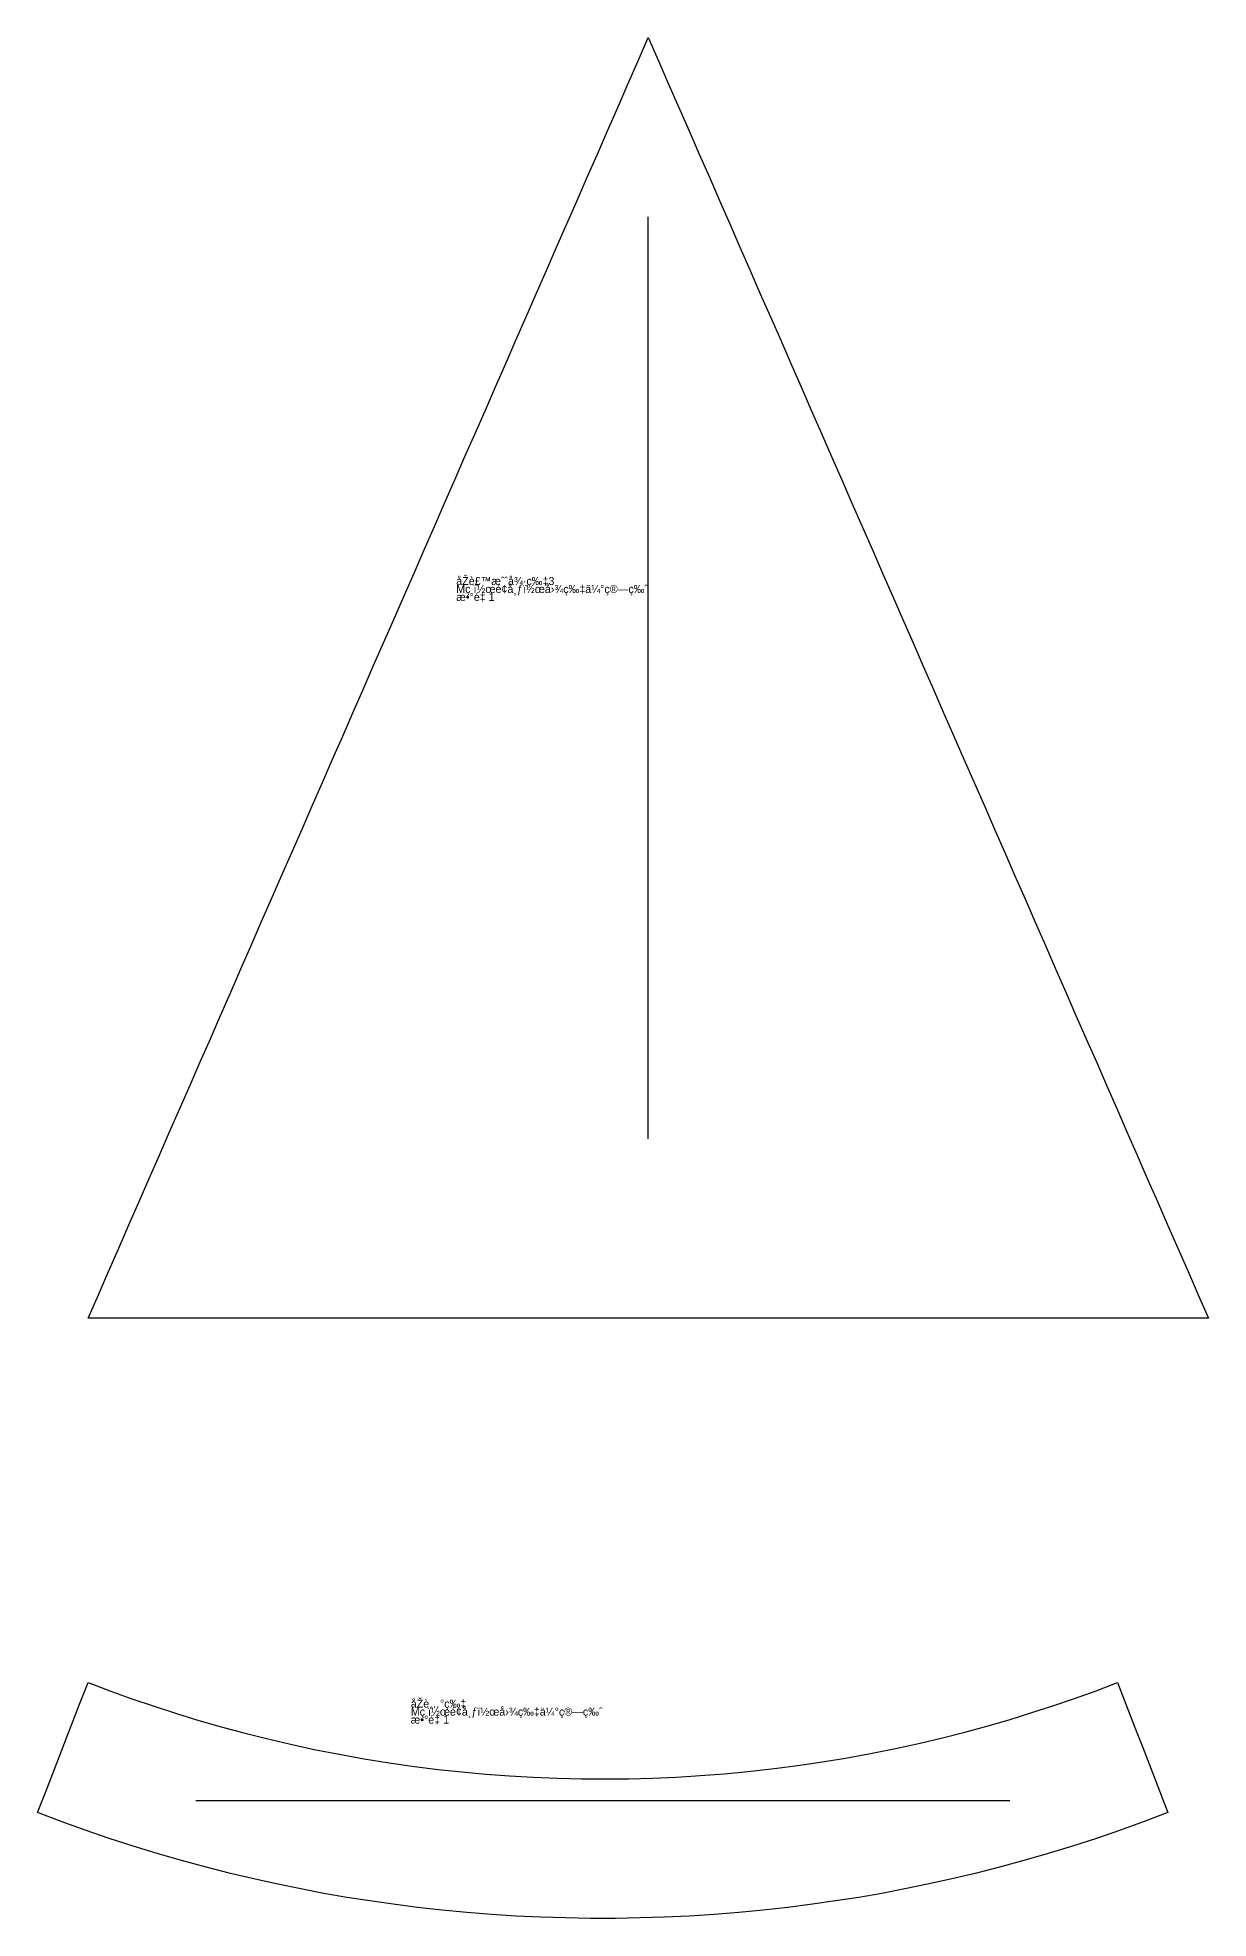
# Model space of a CAD drawing. Header units: millimetres. Extents: x 0 to 2243, y 0 to 2496.
# Drawn here: x 1210 to 1576, y 758 to 1346 of the extents above; entities that cross this region are included whole.
import ezdxf

# ---------------------------------------------------------------- set-up
doc = ezdxf.new("R2010")
doc.units = ezdxf.units.MM
for name, color, linetype in [('1', 250, 'CONTINUOUS'), ('7', 250, 'CONTINUOUS'), ('8', 250, 'CONTINUOUS')]:
    doc.layers.add(name, color=color, linetype=linetype)

# ---------------------------------------------------------------- blocks, each defined once
blk = doc.blocks.new('åŽè…°ç‰‡')
at = {"layer": '1'}
blk.add_lwpolyline([(1226.21, 831.95), (1233.05, 829.36), (1239.93, 826.89), (1246.85, 824.53), (1253.8, 822.28), (1260.8, 820.14), (1267.82, 818.13), (1274.88, 816.22), (1281.97, 814.44), (1289.09, 812.77), (1296.86, 811.09), (1304.66, 809.55), (1312.49, 808.14), (1320.34, 806.88), (1328.21, 805.76), (1335.61, 804.83), (1343.02, 804.03), (1350.45, 803.36), (1357.88, 802.81), (1365.32, 802.38), (1372.77, 802.08), (1380.23, 801.9), (1387.68, 801.85), (1395.14, 801.92), (1402.59, 802.12), (1410.04, 802.45), (1417.48, 802.89), (1424.91, 803.47), (1432.33, 804.16), (1439.74, 804.99), (1447.14, 805.93), (1455, 807.08), (1462.85, 808.36), (1470.68, 809.79), (1478.47, 811.35), (1486.24, 813.06), (1493.21, 814.71), (1500.16, 816.48), (1507.07, 818.36), (1513.96, 820.35), (1520.81, 822.45), (1527.62, 824.66), (1534.41, 826.98), (1541.15, 829.41), (1547.85, 831.95), (1550.48, 825.18), (1553.1, 818.41), (1555.73, 811.64), (1558.36, 804.86), (1560.98, 798.09), (1563.61, 791.32), (1556.22, 788.52), (1548.78, 785.84), (1541.3, 783.28), (1533.78, 780.85), (1526.22, 778.53), (1518.62, 776.34), (1510.99, 774.27), (1503.33, 772.33), (1495.64, 770.5), (1488.51, 768.93), (1481.36, 767.47), (1474.18, 766.11), (1466.99, 764.86), (1459.77, 763.72), (1452.55, 762.69), (1444.88, 761.71), (1437.19, 760.85), (1429.5, 760.12), (1421.79, 759.51), (1414.07, 759.02), (1406.35, 758.65), (1398.63, 758.41), (1390.89, 758.29), (1383.16, 758.29), (1375.43, 758.41), (1367.71, 758.65), (1359.98, 759.02), (1352.27, 759.51), (1344.56, 760.12), (1336.86, 760.85), (1329.18, 761.71), (1321.51, 762.69), (1314.28, 763.72), (1307.07, 764.86), (1299.88, 766.11), (1292.7, 767.47), (1285.55, 768.93), (1278.42, 770.5), (1270.73, 772.33), (1263.06, 774.27), (1255.43, 776.34), (1247.84, 778.53), (1240.28, 780.85), (1232.76, 783.28), (1225.28, 785.84), (1217.84, 788.52), (1210.45, 791.32), (1213.07, 798.09), (1215.7, 804.86), (1218.33, 811.64), (1220.96, 818.41), (1223.58, 825.18)], close=True, dxfattribs=at)
at = {"layer": '7'}
blk.add_line((1259.89, 795.12), (1514.17, 795.12), dxfattribs=at)
at = {"layer": '8'}
blk.add_lwpolyline([(1226.21, 831.95), (1233.05, 829.36), (1239.93, 826.89), (1246.85, 824.53), (1253.8, 822.28), (1260.8, 820.14), (1267.82, 818.13), (1274.88, 816.22), (1281.97, 814.44), (1289.09, 812.77), (1296.86, 811.09), (1304.66, 809.55), (1312.49, 808.14), (1320.34, 806.88), (1328.21, 805.76), (1335.61, 804.83), (1343.02, 804.03), (1350.45, 803.36), (1357.88, 802.81), (1365.32, 802.38), (1372.77, 802.08), (1380.23, 801.9), (1387.68, 801.85), (1395.14, 801.92), (1402.59, 802.12), (1410.04, 802.45), (1417.48, 802.89), (1424.91, 803.47), (1432.33, 804.16), (1439.74, 804.99), (1447.14, 805.93), (1455, 807.08), (1462.85, 808.36), (1470.68, 809.79), (1478.47, 811.35), (1486.24, 813.06), (1493.21, 814.71), (1500.16, 816.48), (1507.07, 818.36), (1513.96, 820.35), (1520.81, 822.45), (1527.62, 824.66), (1534.41, 826.98), (1541.15, 829.41), (1547.85, 831.95), (1550.48, 825.18), (1553.1, 818.41), (1555.73, 811.64), (1558.36, 804.86), (1560.98, 798.09), (1563.61, 791.32), (1556.22, 788.52), (1548.78, 785.84), (1541.3, 783.28), (1533.78, 780.85), (1526.22, 778.53), (1518.62, 776.34), (1510.99, 774.27), (1503.33, 772.33), (1495.64, 770.5), (1488.51, 768.93), (1481.36, 767.47), (1474.18, 766.11), (1466.99, 764.86), (1459.77, 763.72), (1452.55, 762.69), (1444.88, 761.71), (1437.19, 760.85), (1429.5, 760.12), (1421.79, 759.51), (1414.07, 759.02), (1406.35, 758.65), (1398.63, 758.41), (1390.89, 758.29), (1383.16, 758.29), (1375.43, 758.41), (1367.71, 758.65), (1359.98, 759.02), (1352.27, 759.51), (1344.56, 760.12), (1336.86, 760.85), (1329.18, 761.71), (1321.51, 762.69), (1314.28, 763.72), (1307.07, 764.86), (1299.88, 766.11), (1292.7, 767.47), (1285.55, 768.93), (1278.42, 770.5), (1270.73, 772.33), (1263.06, 774.27), (1255.43, 776.34), (1247.84, 778.53), (1240.28, 780.85), (1232.76, 783.28), (1225.28, 785.84), (1217.84, 788.52), (1210.45, 791.32), (1213.07, 798.09), (1215.7, 804.86), (1218.33, 811.64), (1220.96, 818.41), (1223.58, 825.18)], close=True, dxfattribs=at)
at = {"layer": '1'}
for s, p in [('åŽè…°ç‰‡', (1327.03, 824.12)), ('Mç\xa0ï½œé¢å¸ƒï½œå›¾ç‰‡ä¼°ç®—ç‰ˆ', (1327.03, 821.62)), ('æ•°é‡ 1', (1327.03, 819.12))]:
    blk.add_text(s, height=2.5, dxfattribs=at).set_placement(p)
blk = doc.blocks.new('åŽè£™æˆˆå¾·ç‰‡3')
at = {"layer": '1'}
blk.add_lwpolyline([(1226.25, 945.83), (1229.43, 953.1), (1232.61, 960.37), (1235.79, 967.65), (1238.98, 974.92), (1242.16, 982.19), (1245.34, 989.46), (1248.52, 996.74), (1251.7, 1004.01), (1254.88, 1011.28), (1258.07, 1018.55), (1261.25, 1025.83), (1264.43, 1033.1), (1267.61, 1040.37), (1270.79, 1047.65), (1273.98, 1054.92), (1277.16, 1062.19), (1280.34, 1069.46), (1283.52, 1076.74), (1286.7, 1084.01), (1289.88, 1091.28), (1293.07, 1098.55), (1296.25, 1105.83), (1299.43, 1113.1), (1302.61, 1120.37), (1305.79, 1127.65), (1308.98, 1134.92), (1312.16, 1142.19), (1315.34, 1149.46), (1318.52, 1156.74), (1321.7, 1164.01), (1324.88, 1171.28), (1328.07, 1178.55), (1331.25, 1185.83), (1334.43, 1193.1), (1337.61, 1200.37), (1340.79, 1207.65), (1343.98, 1214.92), (1347.16, 1222.19), (1350.34, 1229.46), (1353.52, 1236.74), (1356.7, 1244.01), (1359.88, 1251.28), (1363.07, 1258.55), (1366.25, 1265.83), (1369.43, 1273.1), (1372.61, 1280.37), (1375.79, 1287.65), (1378.98, 1294.92), (1382.16, 1302.19), (1385.34, 1309.46), (1388.52, 1316.74), (1391.7, 1324.01), (1394.88, 1331.28), (1398.07, 1338.55), (1401.25, 1345.83), (1404.43, 1338.55), (1407.61, 1331.28), (1410.79, 1324.01), (1413.98, 1316.74), (1417.16, 1309.46), (1420.34, 1302.19), (1423.52, 1294.92), (1426.7, 1287.65), (1429.88, 1280.37), (1433.07, 1273.1), (1436.25, 1265.83), (1439.43, 1258.55), (1442.61, 1251.28), (1445.79, 1244.01), (1448.98, 1236.74), (1452.16, 1229.46), (1455.34, 1222.19), (1458.52, 1214.92), (1461.7, 1207.65), (1464.88, 1200.37), (1468.07, 1193.1), (1471.25, 1185.83), (1474.43, 1178.55), (1477.61, 1171.28), (1480.79, 1164.01), (1483.98, 1156.74), (1487.16, 1149.46), (1490.34, 1142.19), (1493.52, 1134.92), (1496.7, 1127.65), (1499.88, 1120.37), (1503.07, 1113.1), (1506.25, 1105.83), (1509.43, 1098.55), (1512.61, 1091.28), (1515.79, 1084.01), (1518.98, 1076.74), (1522.16, 1069.46), (1525.34, 1062.19), (1528.52, 1054.92), (1531.7, 1047.65), (1534.88, 1040.37), (1538.07, 1033.1), (1541.25, 1025.83), (1544.43, 1018.55), (1547.61, 1011.28), (1550.79, 1004.01), (1553.98, 996.74), (1557.16, 989.46), (1560.34, 982.19), (1563.52, 974.92), (1566.7, 967.65), (1569.88, 960.37), (1573.07, 953.1), (1576.25, 945.83), (1568.29, 945.83), (1560.34, 945.83), (1552.38, 945.83), (1544.43, 945.83), (1536.48, 945.83), (1528.52, 945.83), (1520.57, 945.83), (1512.61, 945.83), (1504.66, 945.83), (1496.7, 945.83), (1488.75, 945.83), (1480.79, 945.83), (1472.84, 945.83), (1464.88, 945.83), (1456.93, 945.83), (1448.98, 945.83), (1441.02, 945.83), (1433.07, 945.83), (1425.11, 945.83), (1417.16, 945.83), (1409.2, 945.83), (1401.25, 945.83), (1393.29, 945.83), (1385.34, 945.83), (1377.38, 945.83), (1369.43, 945.83), (1361.48, 945.83), (1353.52, 945.83), (1345.57, 945.83), (1337.61, 945.83), (1329.66, 945.83), (1321.7, 945.83), (1313.75, 945.83), (1305.79, 945.83), (1297.84, 945.83), (1289.88, 945.83), (1281.93, 945.83), (1273.98, 945.83), (1266.02, 945.83), (1258.07, 945.83), (1250.11, 945.83), (1242.16, 945.83), (1234.2, 945.83)], close=True, dxfattribs=at)
at = {"layer": '7'}
blk.add_line((1401.25, 1001.83), (1401.25, 1289.83), dxfattribs=at)
at = {"layer": '8'}
blk.add_lwpolyline([(1226.25, 945.83), (1229.43, 953.1), (1232.61, 960.37), (1235.79, 967.65), (1238.98, 974.92), (1242.16, 982.19), (1245.34, 989.46), (1248.52, 996.74), (1251.7, 1004.01), (1254.88, 1011.28), (1258.07, 1018.55), (1261.25, 1025.83), (1264.43, 1033.1), (1267.61, 1040.37), (1270.79, 1047.65), (1273.98, 1054.92), (1277.16, 1062.19), (1280.34, 1069.46), (1283.52, 1076.74), (1286.7, 1084.01), (1289.88, 1091.28), (1293.07, 1098.55), (1296.25, 1105.83), (1299.43, 1113.1), (1302.61, 1120.37), (1305.79, 1127.65), (1308.98, 1134.92), (1312.16, 1142.19), (1315.34, 1149.46), (1318.52, 1156.74), (1321.7, 1164.01), (1324.88, 1171.28), (1328.07, 1178.55), (1331.25, 1185.83), (1334.43, 1193.1), (1337.61, 1200.37), (1340.79, 1207.65), (1343.98, 1214.92), (1347.16, 1222.19), (1350.34, 1229.46), (1353.52, 1236.74), (1356.7, 1244.01), (1359.88, 1251.28), (1363.07, 1258.55), (1366.25, 1265.83), (1369.43, 1273.1), (1372.61, 1280.37), (1375.79, 1287.65), (1378.98, 1294.92), (1382.16, 1302.19), (1385.34, 1309.46), (1388.52, 1316.74), (1391.7, 1324.01), (1394.88, 1331.28), (1398.07, 1338.55), (1401.25, 1345.83), (1404.43, 1338.55), (1407.61, 1331.28), (1410.79, 1324.01), (1413.98, 1316.74), (1417.16, 1309.46), (1420.34, 1302.19), (1423.52, 1294.92), (1426.7, 1287.65), (1429.88, 1280.37), (1433.07, 1273.1), (1436.25, 1265.83), (1439.43, 1258.55), (1442.61, 1251.28), (1445.79, 1244.01), (1448.98, 1236.74), (1452.16, 1229.46), (1455.34, 1222.19), (1458.52, 1214.92), (1461.7, 1207.65), (1464.88, 1200.37), (1468.07, 1193.1), (1471.25, 1185.83), (1474.43, 1178.55), (1477.61, 1171.28), (1480.79, 1164.01), (1483.98, 1156.74), (1487.16, 1149.46), (1490.34, 1142.19), (1493.52, 1134.92), (1496.7, 1127.65), (1499.88, 1120.37), (1503.07, 1113.1), (1506.25, 1105.83), (1509.43, 1098.55), (1512.61, 1091.28), (1515.79, 1084.01), (1518.98, 1076.74), (1522.16, 1069.46), (1525.34, 1062.19), (1528.52, 1054.92), (1531.7, 1047.65), (1534.88, 1040.37), (1538.07, 1033.1), (1541.25, 1025.83), (1544.43, 1018.55), (1547.61, 1011.28), (1550.79, 1004.01), (1553.98, 996.74), (1557.16, 989.46), (1560.34, 982.19), (1563.52, 974.92), (1566.7, 967.65), (1569.88, 960.37), (1573.07, 953.1), (1576.25, 945.83), (1568.29, 945.83), (1560.34, 945.83), (1552.38, 945.83), (1544.43, 945.83), (1536.48, 945.83), (1528.52, 945.83), (1520.57, 945.83), (1512.61, 945.83), (1504.66, 945.83), (1496.7, 945.83), (1488.75, 945.83), (1480.79, 945.83), (1472.84, 945.83), (1464.88, 945.83), (1456.93, 945.83), (1448.98, 945.83), (1441.02, 945.83), (1433.07, 945.83), (1425.11, 945.83), (1417.16, 945.83), (1409.2, 945.83), (1401.25, 945.83), (1393.29, 945.83), (1385.34, 945.83), (1377.38, 945.83), (1369.43, 945.83), (1361.48, 945.83), (1353.52, 945.83), (1345.57, 945.83), (1337.61, 945.83), (1329.66, 945.83), (1321.7, 945.83), (1313.75, 945.83), (1305.79, 945.83), (1297.84, 945.83), (1289.88, 945.83), (1281.93, 945.83), (1273.98, 945.83), (1266.02, 945.83), (1258.07, 945.83), (1250.11, 945.83), (1242.16, 945.83), (1234.2, 945.83)], close=True, dxfattribs=at)
at = {"layer": '1'}
for s, p in [('åŽè£™æˆˆå¾·ç‰‡3', (1341.25, 1174.83)), ('Mç\xa0ï½œé¢å¸ƒï½œå›¾ç‰‡ä¼°ç®—ç‰ˆ', (1341.25, 1172.33)), ('æ•°é‡ 1', (1341.25, 1169.83))]:
    blk.add_text(s, height=2.5, dxfattribs=at).set_placement(p)

msp = doc.modelspace()

# ---------------------------------------------------------------- block references
at = {"layer": '1'}
for name in ['åŽè£™æˆˆå¾·ç‰‡3', 'åŽè…°ç‰‡']:
    msp.add_blockref(name, (0, 0), dxfattribs=at)

doc.saveas('drawing.dxf')
